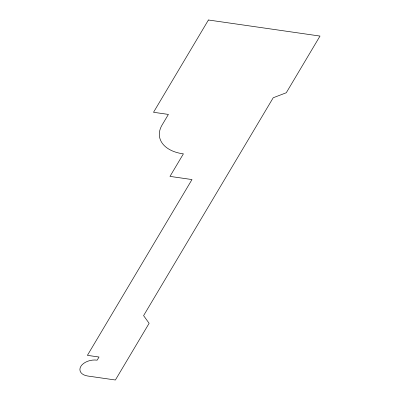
<?xml version="1.0" encoding="UTF-8"?>
<svg xmlns="http://www.w3.org/2000/svg" width="400" height="400" viewBox="0 0 400 400"><rect width="100%" height="100%" fill="white"/><g stroke="black" fill="none" stroke-linecap="round" stroke-linejoin="round"><path stroke-width="0.6" d="M208.425 20L153.525 112.28L168.395 114.42L161.77 125.56A37.965 23.63 -10.7 0 0 183.39 153.86L169.985 176.39L191.985 179.56L87.405 355.35L99.02 357.025L97.15 360.165A12.67 7.885 -10.7 0 0 80.82 366.42A12.67 7.885 -10.7 0 0 87.72 376.015L115.395 380L149.12 323.31L143.6 315.63L273.215 97.755L286.275 92.755L320.005 36.065L208.425 20"/></g></svg>
